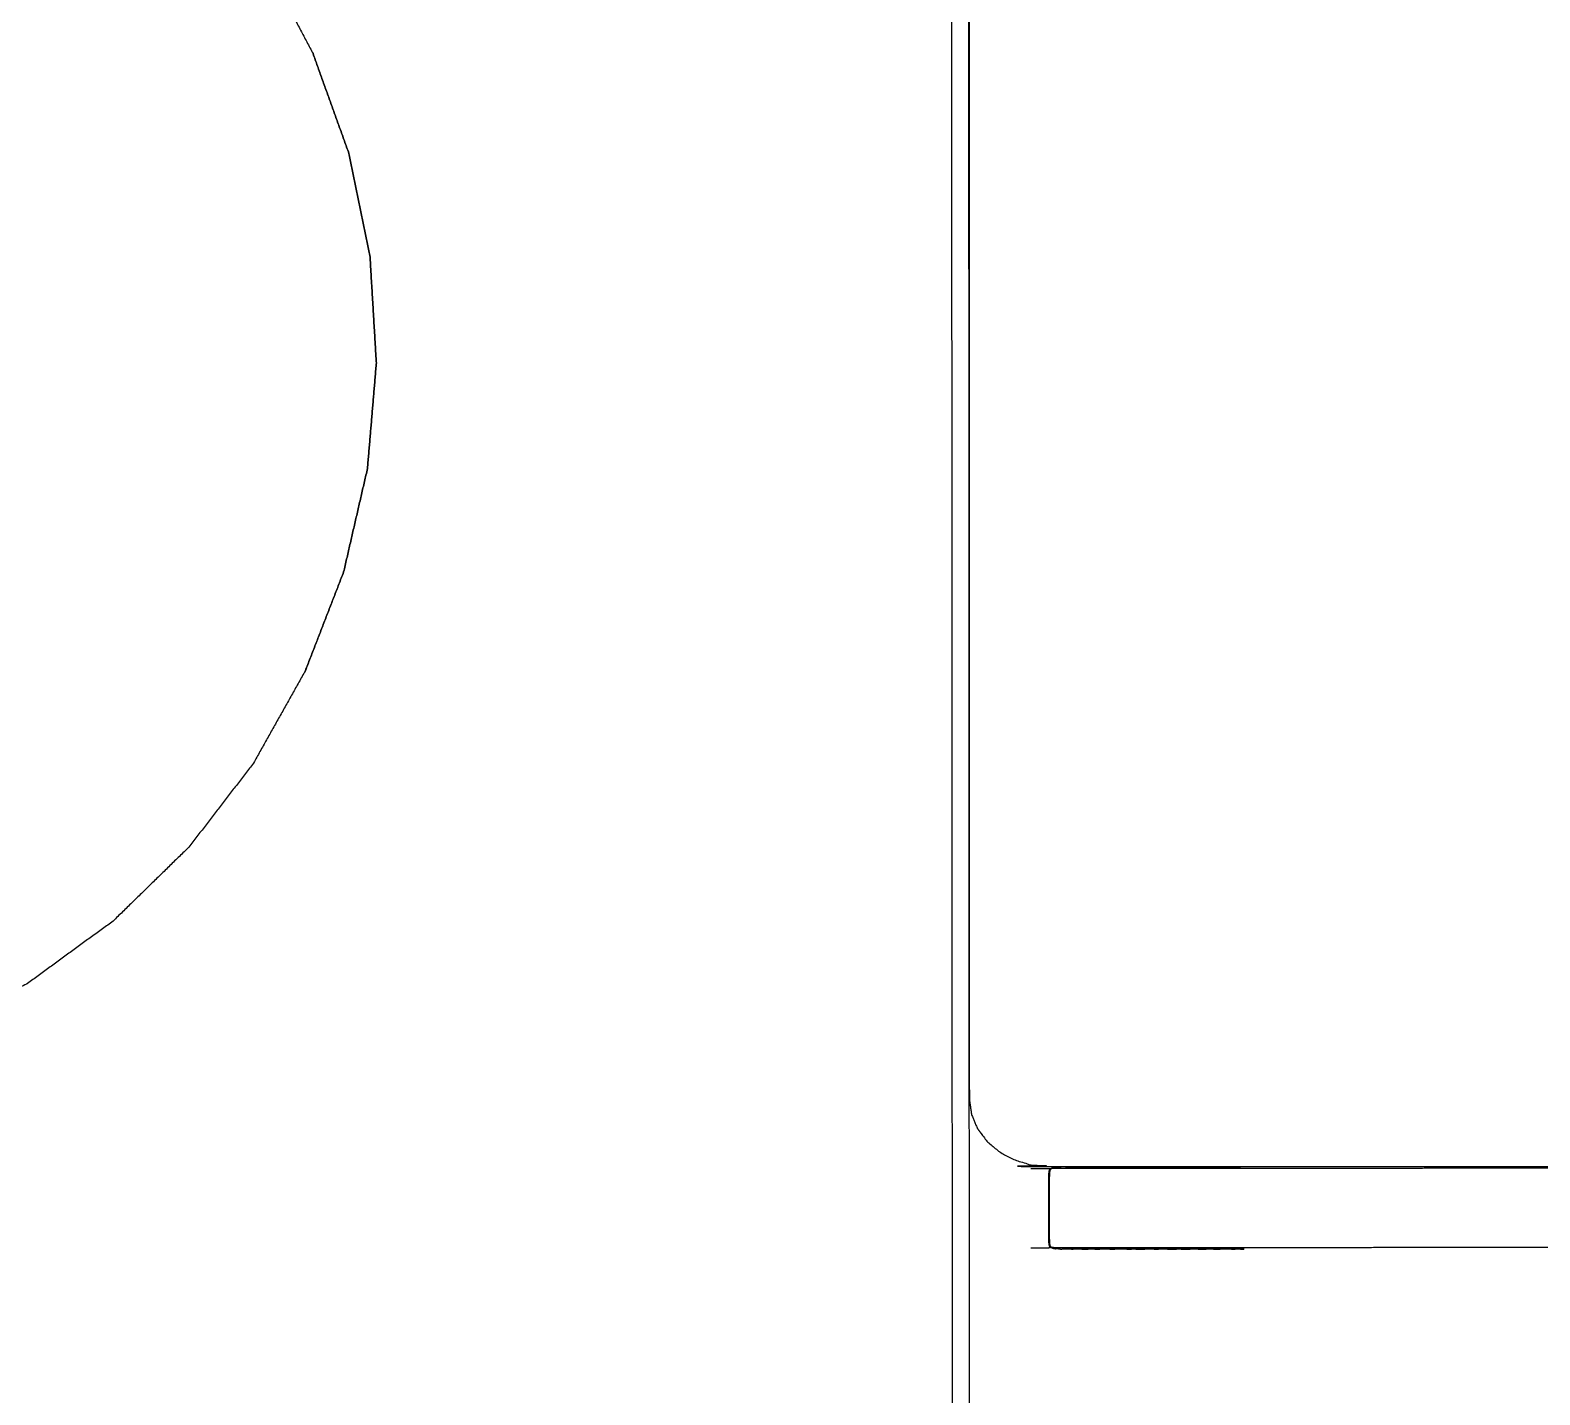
# Model space of a CAD drawing. Header units: millimetres. Extents: x 3429 to 24139, y -631 to 9878.
# Drawn here: x 7964.84 to 8008.19, y 3668.35 to 3707.53 of the extents above; entities that cross this region are included whole.
import ezdxf

# ---------------------------------------------------------------- set-up
doc = ezdxf.new("R2010")
doc.units = ezdxf.units.MM
for name, color, linetype, lineweight in [('multid_gorunus_3', 23, 'Continuous', 13), ('multid_gorunus_4', 15, 'Continuous', 9), ('multid_gorunus_5', 193, 'Continuous', 5)]:
    doc.layers.add(name, color=color, linetype=linetype, lineweight=lineweight)

# ---------------------------------------------------------------- blocks, each defined once
blk = doc.blocks.new('grup-1')
at = {"layer": 'multid_gorunus_3', "lineweight": -3}
for points in [[(2472.273, 6191.084), (2471.903, 6191.127), (2471.533, 6191.17), (2437.262, 6191.179), (2402.99, 6191.189), (2402.62, 6191.146), (2402.25, 6191.104), (2401.911, 6190.982), (2401.571, 6190.861), (2401.271, 6190.67), (2400.971, 6190.479), (2400.721, 6190.229), (2400.471, 6189.979), (2400.28, 6189.68), (2400.09, 6189.38), (2399.968, 6189.04), (2399.846, 6188.701), (2399.804, 6188.331), (2399.761, 6187.961), (2399.747, 6136.19), (2399.729, 6073.918), (2399.772, 6073.548), (2399.815, 6073.178), (2399.936, 6072.839), (2400.058, 6072.499), (2400.248, 6072.199), (2400.439, 6071.899), (2400.689, 6071.649), (2400.939, 6071.399), (2401.238, 6071.208), (2401.538, 6071.017), (2401.878, 6070.896), (2402.217, 6070.774), (2402.587, 6070.731), (2402.957, 6070.689), (2437.229, 6070.679), (2471.5, 6070.67), (2471.87, 6070.712), (2472.24, 6070.755), (2472.58, 6070.876), (2472.919, 6070.998), (2473.219, 6071.188), (2473.519, 6071.379), (2473.769, 6071.629), (2474.019, 6071.879), (2474.21, 6072.179), (2474.401, 6072.478), (2474.522, 6072.818), (2474.644, 6073.158), (2474.687, 6073.528), (2474.729, 6073.897), (2474.747, 6136.169), (2474.761, 6187.94), (2474.718, 6188.31), (2474.676, 6188.68), (2474.554, 6189.02), (2474.433, 6189.36), (2474.242, 6189.659), (2474.052, 6189.959), (2473.802, 6190.209), (2473.552, 6190.459), (2473.252, 6190.65), (2472.952, 6190.841), (2472.613, 6190.963), (2472.273, 6191.084)], [(2471.531, 6190.67), (2471.844, 6190.634), (2472.156, 6190.597), (2472.444, 6190.494), (2472.731, 6190.392), (2472.984, 6190.23), (2473.238, 6190.069), (2473.449, 6189.857), (2473.661, 6189.646), (2473.822, 6189.392), (2473.983, 6189.138), (2474.086, 6188.851), (2474.189, 6188.564), (2474.225, 6188.251), (2474.261, 6187.938), (2474.247, 6136.169), (2474.229, 6073.9), (2474.193, 6073.587), (2474.157, 6073.274), (2474.054, 6072.987), (2473.951, 6072.7), (2473.79, 6072.446), (2473.628, 6072.193), (2473.417, 6071.981), (2473.205, 6071.77), (2472.952, 6071.609), (2472.698, 6071.447), (2472.411, 6071.345), (2472.124, 6071.242), (2471.811, 6071.206), (2471.498, 6071.17), (2437.229, 6071.179), (2402.959, 6071.189), (2402.647, 6071.225), (2402.334, 6071.261), (2402.047, 6071.364), (2401.76, 6071.467), (2401.506, 6071.628), (2401.253, 6071.79), (2401.041, 6072.001), (2400.83, 6072.213), (2400.668, 6072.466), (2400.507, 6072.72), (2400.404, 6073.007), (2400.302, 6073.295), (2400.265, 6073.607), (2400.229, 6073.92), (2400.247, 6136.189), (2400.261, 6187.959), (2400.297, 6188.272), (2400.333, 6188.584), (2400.436, 6188.871), (2400.539, 6189.159), (2400.7, 6189.412), (2400.862, 6189.666), (2401.073, 6189.877), (2401.285, 6190.089), (2401.539, 6190.25), (2401.792, 6190.411), (2402.079, 6190.514), (2402.367, 6190.617), (2402.679, 6190.653), (2402.992, 6190.689), (2437.262, 6190.679), (2471.531, 6190.67)]]:
    blk.add_open_spline(points, degree=2, knots=[-16, -16, -16, -15, -15, -14, -14, -13, -13, -12, -12, -11, -11, -10, -10, -9, -9, -8, -8, -7, -7, -6, -6, -5, -5, -4, -4, -3, -3, -2, -2, -1, -1, 0, 0, 1, 1, 2, 2, 3, 3, 4, 4, 5, 5, 6, 6, 7, 7, 8, 8, 9, 9, 10, 10, 11, 11, 12, 12, 13, 13, 14, 14, 15, 15, 16, 16, 16], dxfattribs=at)
at = {"layer": 'multid_gorunus_4', "lineweight": -3}
for points, knots in [([(2426.791, 6143.624), (2426.791, 6143.624), (2426.791, 6143.623), (2428.135, 6142.911), (2429.479, 6142.198), (2430.911, 6141.684), (2432.343, 6141.171), (2433.833, 6140.865), (2435.323, 6140.56), (2436.842, 6140.471), (2438.361, 6140.382), (2439.876, 6140.508), (2441.392, 6140.635), (2442.875, 6140.977), (2444.357, 6141.32), (2445.776, 6141.869), (2447.194, 6142.417), (2448.52, 6143.163), (2449.846, 6143.909), (2451.053, 6144.835), (2452.259, 6145.762), (2453.321, 6146.851), (2454.383, 6147.94), (2455.28, 6149.169), (2456.177, 6150.398), (2456.889, 6151.742), (2457.601, 6153.086), (2458.115, 6154.518), (2458.63, 6155.95), (2458.934, 6157.44), (2459.238, 6158.93), (2459.329, 6160.449), (2459.419, 6161.968), (2459.291, 6163.483), (2459.163, 6164.999), (2458.822, 6166.482), (2458.481, 6167.964), (2457.931, 6169.383), (2457.381, 6170.801), (2456.636, 6172.127), (2455.891, 6173.454), (2454.964, 6174.66), (2454.037, 6175.866), (2452.948, 6176.928), (2451.86, 6177.991), (2450.631, 6178.887), (2449.401, 6179.783), (2448.057, 6180.496), (2446.714, 6181.209), (2445.282, 6181.722), (2443.85, 6182.236), (2442.359, 6182.541), (2440.869, 6182.847), (2439.351, 6182.936), (2437.832, 6183.025), (2436.316, 6182.898), (2434.8, 6182.771), (2433.318, 6182.429), (2431.836, 6182.087), (2430.417, 6181.538), (2428.998, 6180.989), (2427.672, 6180.243), (2426.347, 6179.497), (2425.14, 6178.571), (2423.933, 6177.645), (2422.871, 6176.556), (2421.809, 6175.466), (2420.912, 6174.238), (2420.015, 6173.009), (2419.304, 6171.664), (2418.592, 6170.32), (2418.077, 6168.889), (2417.563, 6167.457), (2417.258, 6165.966), (2416.954, 6164.476), (2416.864, 6162.957), (2416.773, 6161.439), (2416.901, 6159.923), (2417.029, 6158.407), (2417.37, 6156.925), (2417.712, 6155.442), (2418.261, 6154.024), (2418.811, 6152.606), (2419.556, 6151.279), (2420.301, 6149.953), (2421.228, 6148.747), (2422.156, 6147.541), (2423.244, 6146.478), (2424.333, 6145.416), (2425.562, 6144.519), (2426.791, 6143.623)], [7.999876, 7.999876, 7.999876, 8, 8, 9, 9, 10, 10, 11, 11, 12, 12, 13, 13, 14, 14, 15, 15, 16, 16, 17, 17, 18, 18, 19, 19, 20, 20, 21, 21, 22, 22, 23, 23, 24, 24, 25, 25, 26, 26, 27, 27, 28, 28, 29, 29, 30, 30, 31, 31, 32, 32, 33, 33, 34, 34, 35, 35, 36, 36, 37, 37, 38, 38, 39, 39, 40, 40, 41, 41, 42, 42, 43, 43, 44, 44, 45, 45, 46, 46, 47, 47, 48, 48, 49, 49, 50, 50, 51, 51, 52, 52, 52]), ([(2418.811, 6152.606), (2418.261, 6154.024), (2417.712, 6155.442), (2417.37, 6156.925), (2417.029, 6158.407), (2416.901, 6159.923), (2416.773, 6161.439), (2416.864, 6162.957), (2416.954, 6164.476), (2417.258, 6165.966), (2417.563, 6167.457), (2418.077, 6168.889), (2418.592, 6170.32)], [61, 61, 61, 62, 62, 63, 63, 64, 64, 65, 65, 66, 66, 67, 67, 67]), ([(2347.025, 6139.664), (2347.029, 6139.657), (2347.033, 6139.65), (2347.045, 6139.639), (2347.056, 6139.629), (2347.077, 6139.613), (2347.099, 6139.596), (2347.134, 6139.571), (2347.169, 6139.546), (2347.22, 6139.509), (2347.271, 6139.472), (2347.335, 6139.426), (2347.399, 6139.38), (2347.473, 6139.328), (2347.547, 6139.275), (2347.628, 6139.219), (2347.708, 6139.163), (2347.793, 6139.106), (2347.877, 6139.049), (2347.964, 6138.992), (2348.052, 6138.935), (2348.141, 6138.878), (2348.231, 6138.821), (2348.322, 6138.764), (2348.413, 6138.707), (2348.506, 6138.652), (2348.598, 6138.596), (2348.691, 6138.542), (2348.784, 6138.487), (2348.878, 6138.434), (2348.972, 6138.381), (2349.067, 6138.328), (2349.162, 6138.276), (2349.257, 6138.225), (2349.353, 6138.173), (2349.45, 6138.123), (2349.547, 6138.073), (2349.644, 6138.024), (2349.742, 6137.975), (2349.84, 6137.927), (2349.939, 6137.88), (2350.038, 6137.833), (2350.137, 6137.786), (2350.237, 6137.74), (2350.337, 6137.695), (2350.438, 6137.65), (2350.539, 6137.606), (2350.641, 6137.563), (2350.743, 6137.52), (2350.845, 6137.478), (2350.948, 6137.435), (2351.051, 6137.395), (2351.154, 6137.354), (2351.258, 6137.314), (2351.362, 6137.274), (2351.467, 6137.236), (2351.572, 6137.197), (2351.678, 6137.16), (2351.783, 6137.123), (2351.89, 6137.087), (2351.996, 6137.051), (2352.103, 6137.017), (2352.21, 6136.982), (2352.317, 6136.949), (2352.425, 6136.915), (2352.533, 6136.883), (2352.642, 6136.851), (2352.751, 6136.821), (2352.86, 6136.79), (2352.969, 6136.761), (2353.079, 6136.731), (2353.189, 6136.704), (2353.299, 6136.676), (2353.41, 6136.649), (2353.521, 6136.623), (2353.632, 6136.597), (2353.744, 6136.572), (2353.856, 6136.549), (2353.968, 6136.525), (2354.08, 6136.503), (2354.193, 6136.48), (2354.306, 6136.46), (2354.419, 6136.439), (2354.536, 6136.419), (2354.654, 6136.4), (2354.78, 6136.382), (2354.906, 6136.364), (2355.045, 6136.347), (2355.183, 6136.331), (2355.338, 6136.315), (2355.493, 6136.3), (2355.669, 6136.285), (2355.845, 6136.271), (2356.045, 6136.258), (2356.245, 6136.245), (2356.474, 6136.233), (2356.703, 6136.221), (2356.964, 6136.21), (2357.225, 6136.199), (2357.523, 6136.189), (2357.82, 6136.179), (2358.159, 6136.169), (2358.497, 6136.16), (2358.88, 6136.152), (2359.263, 6136.144), (2359.694, 6136.137), (2360.125, 6136.129), (2360.609, 6136.122), (2361.093, 6136.116), (2361.633, 6136.11), (2362.173, 6136.104), (2362.774, 6136.099), (2363.375, 6136.094), (2364.04, 6136.089), (2364.705, 6136.084), (2365.427, 6136.08), (2366.149, 6136.076), (2366.919, 6136.073), (2367.689, 6136.069), (2368.5, 6136.066), (2369.31, 6136.063), (2370.153, 6136.061), (2370.996, 6136.058), (2371.864, 6136.056), (2372.731, 6136.054), (2373.614, 6136.052), (2374.498, 6136.05), (2375.39, 6136.049), (2376.282, 6136.047), (2377.174, 6136.046), (2378.066, 6136.045), (2378.95, 6136.044), (2379.834, 6136.043), (2380.703, 6136.043), (2381.571, 6136.042), (2382.416, 6136.042), (2382.66, 6136.042), (2383.473, 6136.041), (2384.285, 6136.041), (2385.058, 6136.041), (2385.831, 6136.041), (2386.555, 6136.041), (2387.28, 6136.041), (2387.949, 6136.041), (2388.617, 6136.04), (2389.222, 6136.04), (2389.826, 6136.04), (2390.37, 6136.04), (2390.914, 6136.04), (2391.401, 6136.04), (2391.888, 6136.04), (2392.322, 6136.04), (2392.756, 6136.04), (2393.139, 6136.04), (2393.523, 6136.04), (2393.86, 6136.04), (2394.197, 6136.04), (2394.491, 6136.04), (2394.785, 6136.04), (2395.04, 6136.04), (2395.295, 6136.04), (2395.513, 6136.04), (2395.732, 6136.04), (2395.918, 6136.04), (2396.103, 6136.04), (2396.259, 6136.04), (2396.414, 6136.04), (2396.542, 6136.04), (2396.67, 6136.04), (2396.773, 6136.04), (2396.876, 6136.04), (2396.957, 6136.04), (2397.038, 6136.04), (2397.1, 6136.04), (2397.162, 6136.04), (2397.207, 6136.04), (2397.253, 6136.04), (2397.285, 6136.04), (2397.317, 6136.04), (2397.338, 6136.041), (2397.359, 6136.041), (2397.37, 6136.043), (2397.382, 6136.045)], [0, 0, 0, 1, 1, 2, 2, 3, 3, 4, 4, 5, 5, 6, 6, 7, 7, 8, 8, 9, 9, 10, 10, 11, 11, 12, 12, 13, 13, 14, 14, 15, 15, 16, 16, 17, 17, 18, 18, 19, 19, 20, 20, 21, 21, 22, 22, 23, 23, 24, 24, 25, 25, 26, 26, 27, 27, 28, 28, 29, 29, 30, 30, 31, 31, 32, 32, 33, 33, 34, 34, 35, 35, 36, 36, 37, 37, 38, 38, 39, 39, 40, 40, 41, 41, 42, 42, 43, 43, 44, 44, 45, 45, 46, 46, 47, 47, 48, 48, 49, 49, 50, 50, 51, 51, 52, 52, 53, 53, 54, 54, 55, 55, 56, 56, 57, 57, 58, 58, 59, 59, 60, 60, 61, 61, 62, 62, 63, 63, 64, 64, 65, 65, 66, 66, 67, 67, 68, 68, 69, 69, 70, 70, 71, 71, 72, 72, 73, 73, 74, 74, 75, 75, 76, 76, 77, 77, 78, 78, 79, 79, 80, 80, 81, 81, 82, 82, 83, 83, 84, 84, 85, 85, 86, 86, 87, 87, 88, 88, 89, 89, 90, 90, 91, 91, 91]), ([(2396.989, 6138.359), (2396.95, 6138.359), (2396.91, 6138.36), (2396.89, 6138.361), (2396.869, 6138.361), (2396.818, 6138.362), (2396.767, 6138.362), (2396.708, 6138.362), (2396.649, 6138.362), (2396.582, 6138.363), (2396.515, 6138.363), (2396.439, 6138.363), (2396.363, 6138.363), (2396.278, 6138.363), (2396.193, 6138.363), (2396.097, 6138.363), (2396.002, 6138.363), (2395.898, 6138.363), (2395.793, 6138.363), (2395.682, 6138.363), (2395.57, 6138.363), (2395.452, 6138.363), (2395.334, 6138.363), (2395.211, 6138.363), (2395.088, 6138.363), (2394.962, 6138.363), (2394.835, 6138.363), (2394.706, 6138.363), (2394.576, 6138.363), (2394.446, 6138.363), (2394.316, 6138.363), (2394.185, 6138.363), (2394.055, 6138.363), (2393.925, 6138.363), (2393.796, 6138.363), (2393.669, 6138.363), (2393.543, 6138.363), (2393.42, 6138.363), (2393.297, 6138.363), (2393.179, 6138.363), (2393.061, 6138.363), (2392.949, 6138.363), (2392.838, 6138.363), (2392.733, 6138.363), (2392.629, 6138.363), (2392.534, 6138.363), (2392.438, 6138.363), (2392.353, 6138.363), (2392.268, 6138.363), (2392.192, 6138.363), (2392.116, 6138.363), (2392.049, 6138.363), (2391.982, 6138.363), (2391.972, 6138.363), (2391.962, 6138.363)], [90.111111, 90.111111, 90.111111, 91, 91, 92, 92, 93, 93, 94, 94, 95, 95, 96, 96, 97, 97, 98, 98, 99, 99, 100, 100, 101, 101, 102, 102, 103, 103, 104, 104, 105, 105, 106, 106, 107, 107, 108, 108, 109, 109, 110, 110, 111, 111, 112, 112, 113, 113, 114, 114, 115, 115, 116, 116, 116.169368, 116.169368, 116.169368]), ([(2392.08, 6138.363), (2392.08, 6138.363), (2392.081, 6138.363), (2392.098, 6138.363), (2392.116, 6138.363)], [247.9906989, 247.9906989, 247.9906989, 248, 248, 248.2579235, 248.2579235, 248.2579235]), ([(2392.216, 6138.363), (2392.216, 6138.363), (2392.216, 6138.363), (2392.242, 6138.363), (2392.268, 6138.363)], [248.9965407, 248.9965407, 248.9965407, 249, 249, 249.3333336, 249.3333336, 249.3333336]), ([(2392.628, 6138.363), (2392.682, 6138.363), (2392.736, 6138.363), (2392.736, 6138.363), (2392.736, 6138.363)], [251.4433919, 251.4433919, 251.4433919, 252, 252, 252.0000001, 252.0000001, 252.0000001]), ([(2393.06, 6138.363), (2393.116, 6138.363), (2393.173, 6138.363), (2393.235, 6138.363), (2393.297, 6138.363)], [253.50262, 253.50262, 253.50262, 254, 254, 254.520117, 254.520117, 254.520117]), ([(2393.411, 6138.363), (2393.411, 6138.363), (2393.411, 6138.363), (2393.477, 6138.363), (2393.543, 6138.363)], [254.9972972, 254.9972972, 254.9972972, 255, 255, 255.5285371, 255.5285371, 255.5285371]), ([(2393.915, 6138.363), (2393.916, 6138.363), (2393.916, 6138.363), (2393.985, 6138.363), (2394.055, 6138.363)], [256.9963384, 256.9963384, 256.9963384, 257, 257, 257.5283092, 257.5283092, 257.5283092]), ([(2394.177, 6138.363), (2394.178, 6138.363), (2394.178, 6138.363), (2394.31, 6138.363), (2394.442, 6138.363), (2394.509, 6138.363), (2394.576, 6138.363)], [257.99816, 257.99816, 257.99816, 258, 258, 259, 259, 259.510421, 259.510421, 259.510421]), ([(2394.705, 6138.363), (2394.705, 6138.363), (2394.706, 6138.363), (2394.77, 6138.363), (2394.835, 6138.363)], [259.9959788, 259.9959788, 259.9959788, 260, 260, 260.4944509, 260.4944509, 260.4944509]), ([(2395.222, 6138.363), (2395.223, 6138.363), (2395.223, 6138.363), (2395.279, 6138.363), (2395.334, 6138.363)], [261.9964985, 261.9964985, 261.9964985, 262, 262, 262.4469027, 262.4469027, 262.4469027]), ([(2395.471, 6138.363), (2395.471, 6138.363), (2395.472, 6138.363), (2395.591, 6138.363), (2395.71, 6138.363), (2395.752, 6138.363), (2395.793, 6138.363)], [262.997395, 262.997395, 262.997395, 263, 263, 264, 264, 264.369074, 264.369074, 264.369074]), ([(2395.936, 6138.363), (2395.936, 6138.363), (2395.936, 6138.363), (2396.041, 6138.363), (2396.146, 6138.363), (2396.169, 6138.363), (2396.193, 6138.363)], [264.999047, 264.999047, 264.999047, 265, 265, 266, 266, 266.239627, 266.239627, 266.239627]), ([(2396.989, 6138.359), (2397.011, 6138.359), (2397.033, 6138.359), (2397.064, 6138.358), (2397.096, 6138.357), (2397.122, 6138.356), (2397.148, 6138.355), (2397.169, 6138.354), (2397.19, 6138.353)], [83.301867, 83.301867, 83.301867, 84, 84, 85, 85, 86, 86, 87, 87, 87]), ([(2397.268, 6138.347), (2397.251, 6138.349), (2397.234, 6138.35), (2397.212, 6138.352), (2397.19, 6138.353)], [0, 0, 0, 1, 1, 2, 2, 2]), ([(2397.268, 6138.347), (2397.282, 6138.345), (2397.296, 6138.342), (2397.308, 6138.34), (2397.321, 6138.338)], [2, 2, 2, 3, 3, 4, 4, 4]), ([(2397.321, 6138.338), (2397.332, 6138.336), (2397.342, 6138.333), (2397.351, 6138.33), (2397.359, 6138.327), (2397.365, 6138.324), (2397.372, 6138.321)], [-1, -1, -1, 0, 0, 1, 1, 2, 2, 2]), ([(2397.349, 6136.027), (2397.353, 6136.028), (2397.357, 6136.028), (2397.368, 6136.031), (2397.378, 6136.033), (2397.386, 6136.036), (2397.394, 6136.039), (2397.4, 6136.042), (2397.406, 6136.045), (2397.411, 6136.048), (2397.416, 6136.052), (2397.42, 6136.056), (2397.425, 6136.06), (2397.428, 6136.064), (2397.432, 6136.069), (2397.435, 6136.074), (2397.439, 6136.08), (2397.441, 6136.086), (2397.444, 6136.092), (2397.446, 6136.1), (2397.449, 6136.107), (2397.451, 6136.116), (2397.453, 6136.125), (2397.455, 6136.135), (2397.456, 6136.146), (2397.458, 6136.158), (2397.459, 6136.17), (2397.46, 6136.184), (2397.461, 6136.198), (2397.462, 6136.214), (2397.463, 6136.23), (2397.463, 6136.248), (2397.464, 6136.266), (2397.464, 6136.287), (2397.465, 6136.307), (2397.465, 6136.33), (2397.465, 6136.353), (2397.465, 6136.379), (2397.465, 6136.405), (2397.465, 6136.433), (2397.465, 6136.461), (2397.465, 6136.492), (2397.465, 6136.524), (2397.465, 6136.558), (2397.465, 6136.592), (2397.465, 6136.629), (2397.465, 6136.666), (2397.465, 6136.705), (2397.465, 6136.745), (2397.465, 6136.786), (2397.465, 6136.827), (2397.465, 6136.87), (2397.465, 6136.912), (2397.465, 6136.956), (2397.465, 6137), (2397.465, 6137.045), (2397.465, 6137.089), (2397.465, 6137.134), (2397.465, 6137.179), (2397.465, 6137.224), (2397.465, 6137.269), (2397.465, 6137.313), (2397.465, 6137.358), (2397.465, 6137.402), (2397.465, 6137.446), (2397.465, 6137.488), (2397.465, 6137.531), (2397.465, 6137.572), (2397.465, 6137.613), (2397.465, 6137.653), (2397.465, 6137.692), (2397.465, 6137.729), (2397.465, 6137.766), (2397.465, 6137.8), (2397.465, 6137.834), (2397.465, 6137.866), (2397.465, 6137.897), (2397.465, 6137.925), (2397.465, 6137.953), (2397.465, 6137.979), (2397.465, 6138.005), (2397.465, 6138.028), (2397.465, 6138.051), (2397.464, 6138.071), (2397.464, 6138.092), (2397.463, 6138.11), (2397.463, 6138.128), (2397.462, 6138.144), (2397.461, 6138.16), (2397.46, 6138.174), (2397.459, 6138.188), (2397.458, 6138.2), (2397.456, 6138.212), (2397.454, 6138.223), (2397.453, 6138.233), (2397.451, 6138.242), (2397.449, 6138.251), (2397.446, 6138.258), (2397.444, 6138.266), (2397.441, 6138.272), (2397.439, 6138.278), (2397.435, 6138.284), (2397.432, 6138.289), (2397.428, 6138.294), (2397.425, 6138.298), (2397.42, 6138.302), (2397.416, 6138.306), (2397.411, 6138.31), (2397.406, 6138.313), (2397.4, 6138.316), (2397.394, 6138.32), (2397.386, 6138.322), (2397.378, 6138.325), (2397.368, 6138.327), (2397.357, 6138.33), (2397.353, 6138.33), (2397.349, 6138.331)], [123.680145, 123.680145, 123.680145, 124, 124, 125, 125, 126, 126, 127, 127, 128, 128, 129, 129, 130, 130, 131, 131, 132, 132, 133, 133, 134, 134, 135, 135, 136, 136, 137, 137, 138, 138, 139, 139, 140, 140, 141, 141, 142, 142, 143, 143, 144, 144, 145, 145, 146, 146, 147, 147, 148, 148, 149, 149, 150, 150, 151, 151, 152, 152, 153, 153, 154, 154, 155, 155, 156, 156, 157, 157, 158, 158, 159, 159, 160, 160, 161, 161, 162, 162, 163, 163, 164, 164, 165, 165, 166, 166, 167, 167, 168, 168, 169, 169, 170, 170, 171, 171, 172, 172, 173, 173, 174, 174, 175, 175, 176, 176, 177, 177, 178, 178, 179, 179, 180, 180, 180.319855, 180.319855, 180.319855]), ([(2397.372, 6138.321), (2397.377, 6138.317), (2397.382, 6138.313), (2397.387, 6138.31), (2397.393, 6138.306)], [2, 2, 2, 3, 3, 4, 4, 4]), ([(2397.393, 6136.052), (2397.397, 6136.056), (2397.401, 6136.06), (2397.405, 6136.064), (2397.409, 6136.069), (2397.412, 6136.074), (2397.415, 6136.08), (2397.418, 6136.086), (2397.421, 6136.092), (2397.423, 6136.1), (2397.425, 6136.107), (2397.427, 6136.116), (2397.429, 6136.125), (2397.431, 6136.135), (2397.433, 6136.146), (2397.434, 6136.158), (2397.435, 6136.17), (2397.436, 6136.184), (2397.438, 6136.198), (2397.438, 6136.214), (2397.439, 6136.23), (2397.44, 6136.248), (2397.44, 6136.266), (2397.441, 6136.287), (2397.441, 6136.307), (2397.441, 6136.33), (2397.442, 6136.353), (2397.442, 6136.379), (2397.442, 6136.405), (2397.442, 6136.433), (2397.442, 6136.461), (2397.442, 6136.492), (2397.442, 6136.524), (2397.442, 6136.558), (2397.442, 6136.592), (2397.442, 6136.629), (2397.442, 6136.666), (2397.442, 6136.705), (2397.442, 6136.745), (2397.442, 6136.786), (2397.442, 6136.827), (2397.442, 6136.87), (2397.442, 6136.912), (2397.442, 6136.956), (2397.442, 6137), (2397.442, 6137.044), (2397.442, 6137.089), (2397.442, 6137.134), (2397.442, 6137.179), (2397.442, 6137.224), (2397.442, 6137.269), (2397.442, 6137.313), (2397.442, 6137.358), (2397.442, 6137.402), (2397.442, 6137.446), (2397.442, 6137.488), (2397.442, 6137.531), (2397.442, 6137.572), (2397.442, 6137.613), (2397.442, 6137.653), (2397.442, 6137.692), (2397.442, 6137.729), (2397.442, 6137.766), (2397.442, 6137.8), (2397.442, 6137.834), (2397.442, 6137.866), (2397.442, 6137.897), (2397.442, 6137.925), (2397.442, 6137.953), (2397.442, 6137.979), (2397.442, 6138.005), (2397.441, 6138.028), (2397.441, 6138.051), (2397.441, 6138.071), (2397.44, 6138.092), (2397.44, 6138.11), (2397.439, 6138.128), (2397.438, 6138.144), (2397.437, 6138.16), (2397.436, 6138.174), (2397.435, 6138.188), (2397.434, 6138.2), (2397.433, 6138.212), (2397.431, 6138.223), (2397.429, 6138.233), (2397.427, 6138.242), (2397.425, 6138.251), (2397.423, 6138.258), (2397.421, 6138.266), (2397.418, 6138.272), (2397.415, 6138.278), (2397.412, 6138.284), (2397.409, 6138.289), (2397.405, 6138.294), (2397.401, 6138.298), (2397.397, 6138.302), (2397.393, 6138.306)], [-32, -32, -32, -31, -31, -30, -30, -29, -29, -28, -28, -27, -27, -26, -26, -25, -25, -24, -24, -23, -23, -22, -22, -21, -21, -20, -20, -19, -19, -18, -18, -17, -17, -16, -16, -15, -15, -14, -14, -13, -13, -12, -12, -11, -11, -10, -10, -9, -9, -8, -8, -7, -7, -6, -6, -5, -5, -4, -4, -3, -3, -2, -2, -1, -1, 0, 0, 1, 1, 2, 2, 3, 3, 4, 4, 5, 5, 6, 6, 7, 7, 8, 8, 9, 9, 10, 10, 11, 11, 12, 12, 13, 13, 14, 14, 15, 15, 16, 16, 16]), ([(2397.981, 6138.318), (2397.967, 6138.318), (2397.954, 6138.318), (2397.936, 6138.318), (2397.919, 6138.318), (2397.897, 6138.318), (2397.876, 6138.318), (2397.851, 6138.318), (2397.825, 6138.318), (2397.796, 6138.318), (2397.767, 6138.318), (2397.733, 6138.318), (2397.7, 6138.318), (2397.665, 6138.318), (2397.631, 6138.318), (2397.598, 6138.318), (2397.566, 6138.318), (2397.539, 6138.318), (2397.511, 6138.318), (2397.492, 6138.318), (2397.473, 6138.318), (2397.46, 6138.317), (2397.447, 6138.317), (2397.438, 6138.315), (2397.429, 6138.313), (2397.423, 6138.31), (2397.416, 6138.306)], [0, 0, 0, 1, 1, 2, 2, 3, 3, 4, 4, 5, 5, 6, 6, 7, 7, 8, 8, 9, 9, 10, 10, 11, 11, 12, 12, 13, 13, 13]), ([(2391.858, 6135.996), (2391.861, 6135.996), (2391.864, 6135.996), (2391.923, 6135.996), (2391.982, 6135.996), (2392.049, 6135.996), (2392.116, 6135.996), (2392.192, 6135.996), (2392.268, 6135.996), (2392.353, 6135.996), (2392.438, 6135.996), (2392.534, 6135.996), (2392.629, 6135.996), (2392.733, 6135.996), (2392.838, 6135.995), (2392.949, 6135.996), (2393.061, 6135.996), (2393.179, 6135.996), (2393.297, 6135.995), (2393.42, 6135.995), (2393.543, 6135.996), (2393.669, 6135.995), (2393.796, 6135.995), (2393.925, 6135.995), (2394.055, 6135.995), (2394.185, 6135.995), (2394.316, 6135.995), (2394.446, 6135.995), (2394.577, 6135.995), (2394.706, 6135.995), (2394.835, 6135.995), (2394.962, 6135.995), (2395.088, 6135.995), (2395.211, 6135.995), (2395.334, 6135.995), (2395.452, 6135.995), (2395.57, 6135.995), (2395.682, 6135.995), (2395.794, 6135.995), (2395.898, 6135.995), (2396.002, 6135.995), (2396.097, 6135.995), (2396.193, 6135.995), (2396.278, 6135.995), (2396.363, 6135.995), (2396.439, 6135.995), (2396.515, 6135.995), (2396.582, 6135.995), (2396.649, 6135.996), (2396.708, 6135.996), (2396.767, 6135.996), (2396.787, 6135.997), (2396.808, 6135.997), (2396.859, 6135.998), (2396.91, 6135.998), (2396.955, 6135.999), (2396.999, 6135.999), (2397.036, 6136), (2397.074, 6136), (2397.081, 6136.001), (2397.088, 6136.001)], [388.945268, 388.945268, 388.945268, 389, 389, 390, 390, 391, 391, 392, 392, 393, 393, 394, 394, 395, 395, 396, 396, 397, 397, 398, 398, 399, 399, 400, 400, 401, 401, 402, 402, 403, 403, 404, 404, 405, 405, 406, 406, 407, 407, 408, 408, 409, 409, 410, 410, 411, 411, 412, 412, 413, 413, 414, 414, 415, 415, 416, 416, 417, 417, 417.210526, 417.210526, 417.210526]), ([(2392.736, 6135.996), (2392.639, 6135.996), (2392.543, 6135.995), (2392.543, 6135.995), (2392.543, 6135.995)], [156, 156, 156, 157, 157, 157.001308, 157.001308, 157.001308]), ([(2393.173, 6135.996), (2393.06, 6135.995), (2392.947, 6135.995), (2392.946, 6135.995), (2392.946, 6135.995)], [154, 154, 154, 155, 155, 155.002286, 155.002286, 155.002286]), ([(2393.66, 6135.995), (2393.536, 6135.995), (2393.411, 6135.995), (2393.411, 6135.995), (2393.411, 6135.995)], [152, 152, 152, 153, 153, 153.001465, 153.001465, 153.001465]), ([(2394.055, 6135.995), (2393.986, 6135.995), (2393.916, 6135.996), (2393.856, 6135.995), (2393.795, 6135.995)], [150.471308, 150.471308, 150.471308, 151, 151, 151.472958, 151.472958, 151.472958]), ([(2394.967, 6135.995), (2394.836, 6135.995), (2394.706, 6135.995), (2394.705, 6135.995), (2394.705, 6135.995)], [147, 147, 147, 148, 148, 148.002713, 148.002713, 148.002713]), ([(2396.515, 6135.995), (2396.513, 6135.995), (2396.512, 6135.995), (2396.425, 6135.995), (2396.339, 6135.995)], [367.976517, 367.976517, 367.976517, 368, 368, 369, 369, 369]), ([(2396.814, 6135.996), (2396.807, 6135.996), (2396.8, 6135.996), (2396.783, 6135.996), (2396.766, 6135.996)], [365.889986, 365.889986, 365.889986, 366, 366, 366.2533175, 366.2533175, 366.2533175]), ([(2397.19, 6136.005), (2397.169, 6136.004), (2397.149, 6136.003), (2397.122, 6136.002), (2397.096, 6136.001), (2397.092, 6136.001), (2397.088, 6136.001)], [419, 419, 419, 420, 420, 421, 421, 421.133835, 421.133835, 421.133835]), ([(2397.19, 6136.005), (2397.212, 6136.006), (2397.234, 6136.008), (2397.251, 6136.009), (2397.268, 6136.011)], [0, 0, 0, 1, 1, 2, 2, 2]), ([(2397.321, 6136.02), (2397.309, 6136.018), (2397.296, 6136.016), (2397.282, 6136.013), (2397.268, 6136.011)], [1, 1, 1, 2, 2, 3, 3, 3]), ([(2397.372, 6136.037), (2397.365, 6136.034), (2397.359, 6136.031), (2397.351, 6136.028), (2397.342, 6136.025), (2397.332, 6136.022), (2397.321, 6136.02)], [0, 0, 0, 1, 1, 2, 2, 3, 3, 3]), ([(2397.393, 6136.052), (2397.388, 6136.048), (2397.382, 6136.045), (2397.377, 6136.041), (2397.372, 6136.037)], [1, 1, 1, 2, 2, 3, 3, 3]), ([(2397.981, 6136.04), (2397.967, 6136.04), (2397.954, 6136.04), (2397.936, 6136.04), (2397.919, 6136.04), (2397.898, 6136.04), (2397.876, 6136.04), (2397.851, 6136.04), (2397.825, 6136.04), (2397.796, 6136.04), (2397.767, 6136.04), (2397.733, 6136.04), (2397.7, 6136.04), (2397.665, 6136.04), (2397.631, 6136.04), (2397.599, 6136.04), (2397.566, 6136.04), (2397.539, 6136.04), (2397.511, 6136.04), (2397.492, 6136.04), (2397.473, 6136.04), (2397.46, 6136.041), (2397.447, 6136.041), (2397.438, 6136.043), (2397.429, 6136.045), (2397.423, 6136.048), (2397.416, 6136.052)], [0, 0, 0, 1, 1, 2, 2, 3, 3, 4, 4, 5, 5, 6, 6, 7, 7, 8, 8, 9, 9, 10, 10, 11, 11, 12, 12, 13, 13, 13])]:
    blk.add_open_spline(points, degree=2, knots=knots, dxfattribs=at)
for points in [[(2391.962, 6138.362), (2391.972, 6138.362), (2391.982, 6138.362)], [(2391.962, 6135.996), (2391.913, 6135.997), (2391.864, 6135.997)], [(2392.216, 6135.996), (2392.166, 6135.996), (2392.116, 6135.996)], [(2394.442, 6135.995), (2394.378, 6135.995), (2394.315, 6135.995)], [(2395.223, 6135.995), (2395.156, 6135.995), (2395.088, 6135.995)], [(2395.71, 6135.995), (2395.64, 6135.995), (2395.569, 6135.995)], [(2396.146, 6135.995), (2396.074, 6135.995), (2396.001, 6135.995)]]:
    blk.add_open_spline(points, degree=2, dxfattribs=at)
at = {"layer": 'multid_gorunus_5', "lineweight": -3}
for points, knots in [([(2361.853, 6191.602), (2379.967, 6191.597), (2397.481, 6191.592), (2397.742, 6191.566), (2398.004, 6191.541), (2398.244, 6191.467), (2398.484, 6191.394), (2398.695, 6191.278), (2398.907, 6191.163), (2399.084, 6191.012), (2399.26, 6190.861), (2399.395, 6190.68), (2399.529, 6190.498), (2399.615, 6190.293), (2399.701, 6190.088), (2399.731, 6189.864), (2399.761, 6189.641), (2399.76, 6183.525), (2399.758, 6177.41), (2399.756, 6171.295), (2399.754, 6164.78), (2399.753, 6158.664), (2399.751, 6152.549), (2399.749, 6146.434), (2399.748, 6140.319), (2399.717, 6140.095), (2399.687, 6139.872), (2399.601, 6139.666), (2399.515, 6139.461), (2399.381, 6139.28), (2399.246, 6139.099), (2399.069, 6138.948), (2398.893, 6138.797), (2398.681, 6138.682), (2398.469, 6138.566), (2398.229, 6138.493), (2397.989, 6138.42), (2397.728, 6138.394), (2397.467, 6138.368), (2379.966, 6138.373), (2361.866, 6138.378)], [21, 21, 21, 22, 22, 23, 23, 24, 24, 25, 25, 26, 26, 27, 27, 28, 28, 29, 29, 30, 30, 31, 31, 32, 32, 33, 33, 34, 34, 35, 35, 36, 36, 37, 37, 38, 38, 39, 39, 40, 40, 40.999234, 40.999234, 40.999234]), ([(2354.395, 6138.778), (2354.416, 6138.773), (2354.436, 6138.769), (2354.532, 6138.749), (2354.627, 6138.729), (2354.724, 6138.71), (2354.82, 6138.692), (2354.917, 6138.674), (2355.015, 6138.657), (2355.116, 6138.64), (2355.218, 6138.624), (2355.329, 6138.609), (2355.44, 6138.594), (2355.563, 6138.579), (2355.687, 6138.565), (2355.827, 6138.552), (2355.967, 6138.539), (2356.129, 6138.527), (2356.29, 6138.515), (2356.476, 6138.504), (2356.662, 6138.493), (2356.877, 6138.483), (2357.092, 6138.472), (2357.34, 6138.463), (2357.588, 6138.454), (2357.873, 6138.445), (2358.158, 6138.437), (2358.483, 6138.429), (2358.809, 6138.421), (2359.18, 6138.414), (2359.551, 6138.407), (2359.971, 6138.401), (2360.391, 6138.394), (2360.863, 6138.389), (2361.336, 6138.383), (2361.866, 6138.378), (2362.396, 6138.373), (2362.987, 6138.368), (2363.578, 6138.364), (2364.234, 6138.36), (2364.89, 6138.356), (2365.603, 6138.353), (2366.316, 6138.349), (2367.078, 6138.346), (2367.841, 6138.343), (2368.644, 6138.34), (2369.447, 6138.338), (2370.283, 6138.336), (2371.118, 6138.333), (2371.979, 6138.332), (2372.84, 6138.33), (2373.717, 6138.328), (2374.595, 6138.327), (2375.481, 6138.325), (2376.367, 6138.324), (2377.254, 6138.323), (2378.141, 6138.322), (2379.021, 6138.322), (2379.9, 6138.321), (2380.764, 6138.32), (2381.629, 6138.32), (2382.469, 6138.319), (2382.71, 6138.319), (2383.519, 6138.319), (2384.328, 6138.319), (2385.097, 6138.319), (2385.867, 6138.319), (2386.589, 6138.318), (2387.31, 6138.318), (2387.976, 6138.318), (2388.643, 6138.318), (2389.245, 6138.318), (2389.847, 6138.318), (2390.389, 6138.318), (2390.931, 6138.318), (2391.417, 6138.318), (2391.902, 6138.318), (2392.334, 6138.318), (2392.766, 6138.318), (2393.149, 6138.318), (2393.531, 6138.318), (2393.867, 6138.318), (2394.203, 6138.318), (2394.496, 6138.318), (2394.79, 6138.318), (2395.044, 6138.318), (2395.298, 6138.318), (2395.516, 6138.318), (2395.734, 6138.318), (2395.919, 6138.318), (2396.105, 6138.318), (2396.26, 6138.318), (2396.415, 6138.318), (2396.543, 6138.318), (2396.67, 6138.318), (2396.773, 6138.318), (2396.876, 6138.318), (2396.957, 6138.318), (2397.038, 6138.318), (2397.1, 6138.318), (2397.162, 6138.318), (2397.207, 6138.318), (2397.253, 6138.318), (2397.285, 6138.318), (2397.317, 6138.318), (2397.338, 6138.317), (2397.359, 6138.317), (2397.37, 6138.315), (2397.382, 6138.313)], [37.781495, 37.781495, 37.781495, 38, 38, 39, 39, 40, 40, 41, 41, 42, 42, 43, 43, 44, 44, 45, 45, 46, 46, 47, 47, 48, 48, 49, 49, 50, 50, 51, 51, 52, 52, 53, 53, 54, 54, 55, 55, 56, 56, 57, 57, 58, 58, 59, 59, 60, 60, 61, 61, 62, 62, 63, 63, 64, 64, 65, 65, 66, 66, 67, 67, 68, 68, 69, 69, 70, 70, 71, 71, 72, 72, 73, 73, 74, 74, 75, 75, 76, 76, 77, 77, 78, 78, 79, 79, 80, 80, 81, 81, 82, 82, 83, 83, 84, 84, 85, 85, 86, 86, 87, 87, 88, 88, 89, 89, 90, 90, 91, 91, 91])]:
    blk.add_open_spline(points, degree=2, knots=knots, dxfattribs=at)

msp = doc.modelspace()

# ---------------------------------------------------------------- block references
at = {"xscale": -1}
msp.add_blockref('grup-1', (10391.554, -2463.465), dxfattribs=at)

doc.saveas('drawing.dxf')
